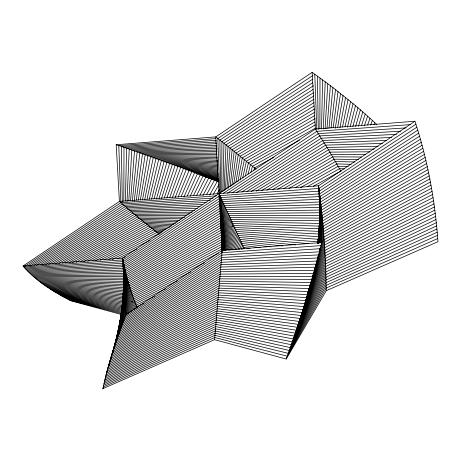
<?xml version="1.0" encoding="UTF-8"?>
<svg xmlns="http://www.w3.org/2000/svg" width="461" height="461" viewBox="0 0 461 461"><rect width="100%" height="100%" fill="white"/><g stroke="black" fill="none" stroke-linecap="round" stroke-linejoin="round"><path stroke-width="0.69" d="M219.937 200.766L123.64 263.266L123.473 321.208L221.574 257.532L319.508 251.798L319.508 250.369M123.819 201.036L123.98 147.387L216.192 141.988M221.591 251.095L221.741 199.59L319.675 193.856L417.775 130.181M221.764 191.724L221.908 141.648L312.788 82.663M319.531 242.498L319.675 193.856M319.865 128.763L320.009 77.978M219.626 203.526L123.992 264.954L122.695 323.294L221.355 259.923L318.712 254.893M125.421 200.927L126.596 148.275L216.797 143.613M221.557 250.675L222.651 201.584L320.015 196.553L418.674 133.183M222.876 191.626L223.954 143.244L313.538 85.706M318.966 243.512L320.015 196.553L318.591 185.777L414.958 121.226C427.664 160.215 435.149 200.835 437.95 241.725L326.255 290.701L286.223 359.044L214.555 339.676L102.861 388.652L106.71 372.148L112.15 353.593M321.519 128.965L322.614 79.874M123.318 291.704L121.923 325.368L221.136 262.309L317.911 257.981L318.004 255.832M123.646 283.826L124.355 266.637L219.937 205.883M127.057 201.457L129.218 149.174L116.189 144.737L119.416 201.451L137.908 217.246L159.045 234.027M221.608 250.847L223.568 203.578L320.343 199.25L419.556 136.191M224.098 190.687L225.999 144.846L215.777 136.9L116.189 144.737M318.534 242.941L319.692 215.005M319.842 211.426L320.343 199.25L320.015 196.553M323.253 129.057L325.207 81.787M122.839 299.65L121.162 327.431L112.225 353.357M122.926 298.227L123.312 291.819M123.784 283.982L124.729 268.314L122.638 258.166L315.37 129.063L414.958 121.226M128.809 200.65L131.858 150.079L129.218 149.174L216.676 145.261M221.989 246.883L224.478 205.571L320.666 201.947L420.415 139.205M225.423 189.903L228.039 146.454L313.803 92.511M317.185 259.635L317.099 261.064L220.917 264.689L121.162 327.431L125.865 314.875L122.638 258.166L23.05 266.003C36.085 281.256 53.511 291.94 71.225 300.935L120.84 314.344M318.176 243.258L319.721 217.615M320.107 211.207L320.666 201.947M325.086 128.584L327.794 83.712L312.143 72.348L215.777 136.9L222.231 250.329L214.555 339.676M122.851 298.653L120.419 329.477L220.698 267.057L316.281 264.141L316.505 261.272M123.133 295.069L123.3 292.919M123.807 286.471L125.11 269.979L124.729 268.314L220.22 208.251M130.596 200.449L134.503 150.989L131.858 150.079L216.555 146.886M221.995 250.571L225.389 207.565L320.977 204.644L421.256 142.224M226.864 188.924L230.085 148.067L313.855 95.923M317.923 243.35L319.732 220.41M320.182 214.676L320.977 204.644M326.97 128.659L330.364 85.648L327.794 83.712M122.384 303.718L119.676 331.517L220.479 269.426L315.451 267.207L315.658 265.069M122.591 301.58L122.868 298.728M124.049 286.615L125.501 271.644L125.11 269.979L219.885 210.988M132.37 201.082L137.153 151.9L134.503 150.989L217.148 148.459M222.283 250.893L226.305 209.553L321.277 207.341L422.074 145.25M228.385 188.174L232.131 149.687L313.987 99.259M317.808 242.976L319.266 228.011M319.473 225.873L319.68 223.729M320.17 218.745L321.277 207.341M328.975 128.221L332.928 87.596L330.364 85.648M121.894 308.029L118.95 333.539L220.26 271.788L314.615 270.273L314.857 268.146M122.061 306.611L122.39 303.776M122.712 300.941L122.88 299.523M124.268 287.474L125.905 273.304L125.501 271.644L220.197 213.316M134.255 201.013L139.816 152.822L217.016 151.583M222.715 250.525L227.215 211.547L319.427 210.072M230.079 186.745L234.171 151.306L313.987 102.653M317.721 243.345L318.787 234.13M318.949 232.713L319.277 229.878M320.424 219.955L321.571 210.037L422.881 148.281M331.061 127.824L335.481 89.555L332.928 87.596M121.946 307.746L118.235 335.556L220.041 274.145L313.768 273.333L321.818 242.492L318.591 185.777L119.416 201.451L23.05 266.003M122.136 306.323L122.419 304.185M124.228 290.637L126.32 274.952L125.905 273.304L220.462 215.667M136.306 200.091L142.489 153.749L216.895 153.104M223.182 250.617L228.126 213.541L319.704 212.752M231.837 185.737L236.211 152.937L314.102 105.955M313.958 271.909C306.254 301.39 296.435 330.33 286.223 359.044M320.614 222L321.853 212.734L423.659 151.323M333.17 127.887L338.022 91.526M121.923 308.495L117.526 337.556L219.828 276.491L312.91 276.387L313.445 272.843M124.28 292.896L126.74 276.594L126.32 274.952L220.767 217.978M138.312 200.045L145.169 154.683L216.774 154.602M223.792 250.265L229.042 215.535L319.974 215.431M233.756 184.348L238.251 154.573L314.667 108.963M320.625 225.354L322.124 215.431L424.425 154.366M335.303 128.244L340.552 93.514M120.517 317.698L116.835 339.544L219.615 278.836L312.051 279.435L312.523 276.617M120.759 316.286L120.995 314.88M124.32 295.149L127.173 278.237L126.74 276.594L220.41 220.686M140.369 200.016L147.854 155.616L216.647 156.066M224.369 250.646L229.953 217.529L319.525 218.111M235.778 182.994L240.29 156.216L314.592 112.334M320.608 228.696L322.389 218.128L425.169 157.42M337.723 127.219L343.07 95.508M120.062 320.499L116.149 341.52L219.396 281.17L311.175 282.478L311.567 280.374M120.321 319.098L120.58 317.698M124.752 295.282L127.616 279.867L127.173 278.237L220.663 223.015M142.472 199.999L150.551 156.561L217.235 157.512M225.129 250.346L230.863 219.517L319.773 220.784M237.899 181.686L242.33 157.869L314.667 115.59M321.081 229.232L322.642 220.825L425.889 160.474M339.976 127.645L345.577 97.519M120.062 320.942L115.481 343.485L219.182 283.503L310.299 285.509L311.158 281.285M124.637 298.4L128.072 281.492L127.616 279.867L220.975 225.302M144.673 199.78L153.259 157.512L217.108 158.924M225.907 250.392L231.779 221.511L320.02 223.458M240.221 179.951L244.37 159.523L315.163 118.575M321.029 232.678L322.89 223.522L426.592 163.54M342.494 127.011L348.072 99.541M119.134 325.829L114.818 345.433L218.975 285.826L309.412 288.54L310.639 282.939M124.683 300.618L128.538 283.112L128.072 281.492L221.222 227.619M147.03 199.083L155.968 158.469L217.696 160.324M226.835 250.116L232.69 223.504L319.536 226.109M242.705 177.986L246.405 161.183L315.007 121.923M321.121 235.323L323.126 226.218L427.278 166.611M345.012 126.781L350.556 101.576M118.788 327.886L114.172 347.375L218.762 288.142L308.513 291.559L310.161 284.598M124.724 302.825L129.011 284.725L221.078 232.592M149.289 199.112L158.688 159.437L217.569 161.673M227.832 249.862L233.6 225.498L319.047 228.748M245.31 176.079L248.439 162.848L315.457 124.902M321.208 237.962L323.351 228.915L427.941 169.683M347.427 127.288L353.034 103.621L335.481 89.555M117.745 332.698L113.539 349.3L218.554 290.459L307.608 294.579L309.717 286.275M125.11 303.632L129.495 286.339L128.538 283.112L220.842 230.287M151.594 199.152L161.419 160.405L217.436 162.998M228.725 250.323L234.516 227.492L318.545 231.376M248.018 174.212L250.473 164.525L315.485 128.095M321.467 239.916L323.57 231.612L428.586 172.766M350.233 126.435L355.494 105.678L353.034 103.621M116.852 336.616L112.91 351.219L218.347 292.764L306.698 297.587L310.645 282.985M117.227 335.222L117.791 333.136M125.11 306.018L129.99 287.941L129.495 286.339L221.389 234.845M154.014 198.933L164.151 161.379L217.31 164.283M229.797 250.346L235.427 229.486L318.753 234.032M250.819 172.46L252.507 166.202L299.575 140.109M319.277 250.997L319.842 248.911M321.156 244.042L323.783 234.309L429.214 175.848M352.872 126.521L357.943 107.747M115.861 340.679L112.3 353.12L218.139 295.063L305.781 300.589L323.979 237L429.819 178.943M116.258 339.296L116.852 337.227M125.156 308.196L130.498 289.537L129.99 287.941L221.62 237.138M156.412 198.996L166.894 162.364L217.897 165.58M230.996 250.139L236.337 231.474L318.234 236.637M253.746 170.656L254.535 167.89L274.065 157.178M355.633 126.418L360.375 109.833M115.44 342.644L111.7 355.01L217.938 297.357L304.859 303.58L324.175 239.697L430.407 182.037M125.202 310.362L131.016 291.127L221.441 242.048M159.051 198.391L169.642 163.355L217.776 166.801M232.269 249.954L237.254 233.468L318.424 239.288M358.439 126.354L362.801 111.925L355.494 105.678M115.025 344.603L111.113 356.889L217.736 299.638L303.926 306.571L324.354 242.388L430.977 185.143M125.674 311.146L131.541 292.712L221.758 244.267M161.534 198.489L172.397 164.352L217.99 168.017M233.6 249.799L238.164 235.462L317.946 241.875M361.516 125.64L365.216 114.034L362.801 111.925M114.622 346.545L110.542 358.756L217.534 301.92L302.992 309.55L324.532 245.085L431.525 188.249M125.732 313.29L132.082 294.291L130.498 289.537L221.217 239.772M164.277 197.93L175.163 165.355L217.892 169.175M234.995 249.672L239.075 237.455L308.15 243.621M364.438 125.651L367.613 116.149M113.752 349.818L109.977 360.611L217.338 304.197L302.047 312.523L324.7 247.776L322.919 223.856L320.343 199.25M125.784 315.422L132.63 295.864L132.082 294.291L221.349 246.871M166.842 198.069L177.929 166.369L217.794 170.288M236.447 249.562L239.991 239.449L295.513 244.906M367.636 125.029L369.999 118.281M111.879 355.754L109.43 362.455L217.143 306.461L301.096 315.491L324.855 250.467L324.7 247.776L432.055 191.361M126.821 314.863L133.189 297.431L218.595 253.037M169.683 197.556L180.706 167.389L217.701 171.365M237.962 249.482L240.901 241.437L282.875 245.955M370.656 125.115L372.373 120.425L365.216 114.034M111.458 357.552L108.894 364.282L216.947 308.72L300.14 318.447L325.005 253.158L433.058 197.596M128.118 313.803L133.759 298.993L132.63 295.864L221.568 249.13M172.466 197.36L183.484 168.415L217.615 172.408M239.507 249.493L241.812 243.431L270.964 246.842M373.963 124.603L374.73 122.58M109.96 362.087L108.375 366.103L216.756 310.979L299.177 321.403L325.143 255.849L433.53 200.725M129.57 312.593L134.341 300.549L190.779 271.846M175.145 197.544L186.273 169.452L218.243 173.492M241.138 249.441L242.728 245.425L260.488 247.672M108.957 365.25L107.862 367.907L216.572 313.226L298.209 324.342L325.276 258.54L433.985 203.854M130.832 312.074L134.929 302.105L177.387 280.749M178.13 197.078L189.068 170.489L218.174 174.454M242.82 249.413L243.639 247.419L250.029 248.289M108.214 367.722L107.367 369.705L216.388 315.462L297.236 327.281L325.403 261.226L434.418 206.989M132.716 310.253L135.534 303.649L165.672 288.655M181.161 196.64L191.862 171.538L218.105 175.376M107.759 369.515L106.889 371.485L216.203 317.698L296.256 330.209L325.518 263.911L324.855 250.467L432.568 194.479M134.122 309.786L136.151 305.188L154.798 296.014M183.951 196.887L194.669 172.598L218.047 176.252M107.315 371.301L106.422 373.254L216.025 319.928L295.276 333.13L325.627 266.596L435.23 213.27M135.88 308.68L136.773 306.726L143.867 303.275M187.356 195.839L197.475 173.664L217.995 177.082M106.577 373.715L105.967 375.012L215.846 322.147L294.285 336.04L325.725 269.282L435.605 216.416M190.214 196.127L200.287 174.736L217.955 177.865M106.157 375.473L105.529 376.758L215.673 324.365L293.294 338.944L325.818 271.967L325.518 263.911L434.832 210.13M193.413 195.781L203.105 175.82L218.629 178.735M105.742 377.213L105.102 378.493L215.506 326.572L292.297 341.843L325.904 274.647L325.818 271.967L435.962 219.569M196.645 195.464L205.929 176.909L218.612 179.427M105.35 378.942L104.693 380.216L215.339 328.774L291.294 344.73L325.979 277.326L436.625 225.884M199.918 195.176L208.752 178.004L218.6 180.072M104.964 380.665L104.295 381.927L215.172 330.963L290.286 347.611L326.048 280.006L436.924 229.042M202.898 195.539L211.587 179.11L218.606 180.666M206.574 194.663L214.423 180.222L218.623 181.208M209.611 195.072L217.258 181.346L218.658 181.692M213.368 194.254L218.681 184.959M102.861 388.652L103.587 387.407M217.125 193.562L219.309 189.834M125.865 314.875L222.231 250.329L321.818 242.492M216.33 195.867L120.868 202.742L23.914 267.005L122.966 259.871L219.914 195.608L318.966 188.468L415.914 124.205M312.979 75.402L217.823 138.479L219.839 193.464M223.504 193.228L316.868 131.339L410.175 124.62M321.058 245.598L222.012 252.732L125.058 317.001L122.966 259.871M28.415 265.64L122.332 204.033L212.976 198.115M312.581 79.246L219.868 140.063L220.756 193.286M24.802 268.008L123.294 261.571L220.831 197.602L221.372 229.964M227.452 193.257L318.361 133.627L406.147 127.887M218.687 197.74L319.323 191.165L416.853 127.19M30.524 265.876L123.807 205.324L210.302 200.264M231.975 192.952L319.842 135.914L400.621 131.189M33.895 265.323L125.294 206.614L206.188 202.437M236.574 192.64L321.311 138.214L396.483 134.33M36.65 265.196L126.787 207.905L202.777 204.505M313.111 89.48L225.999 144.846L256.057 169.158M241.714 192.041L322.775 140.519L391.596 137.441M40.095 264.666L128.291 209.196L200.074 206.488M246.981 191.413L324.227 142.829L386.675 140.472M42.366 264.908L129.806 210.487L197.36 208.418M251.072 191.58L325.668 145.146L382.446 143.411M45.8 264.453L131.327 211.772L194.646 210.297M256.235 191.119L327.103 147.468L378.187 146.275M48.745 264.337L132.86 213.063L192.191 212.112M261.6 190.589L328.526 149.796L374.274 149.064M52.22 263.923L134.405 214.348L189.494 213.875M266.763 190.237L329.938 152.13L370.004 151.784M55.228 263.825L135.955 215.639L186.791 215.581M272.18 189.782L331.338 154.47L365.706 154.435M58.887 263.369L137.516 216.929L184.809 217.235M277.626 189.367L332.727 156.821L361.389 157.005M62.425 263.024L139.084 218.214L182.107 218.825M283.417 188.803L334.11 159.172L358.491 159.518M65.525 262.96L140.663 219.505L179.404 220.358M288.909 188.468L335.481 161.529L354.849 161.961M69.283 262.551L142.253 220.79L177.422 221.845M295.057 187.811L336.841 163.897L351.196 164.329M72.452 262.511L143.849 222.081L175.445 223.285M231.722 226.564L233.6 225.498M300.612 187.546L338.19 166.265L348.245 166.651M76.071 262.251L145.457 223.372L173.469 224.668M307.026 186.861L339.532 168.645L344.557 168.876M80.548 261.543L147.071 224.663L171.498 225.994M313.25 186.336L340.863 171.025M83.804 261.548L148.696 225.948L169.527 227.261M87.728 261.22L150.326 227.238L166.853 228.425M92.033 260.713L151.969 228.535L165.505 229.618M95.375 260.765L153.622 229.826L163.592 230.713M100.014 260.16L155.282 231.117L162.399 231.82M104.048 259.912L156.947 232.413L161.217 232.868M108.75 259.347L158.624 233.704L160.042 233.871M204.73 262.499L133.759 298.993L137.171 307.683M112.207 259.462L150.044 240.221M116.973 258.949L136.911 248.917M122.015 258.333L125.225 256.737M436.302 222.721L325.904 274.647L326.255 290.701M103.915 383.627L215.016 333.153L289.278 350.481L326.111 282.679L437.212 232.211M103.552 385.31L214.861 335.331L288.263 353.345L326.169 285.353L437.477 235.375M103.201 386.986L214.705 337.51L287.249 356.197L326.215 288.027L437.72 238.55M215.667 138.634L118.777 145.613L120.868 202.742M216.295 140.294L121.37 146.5L122.298 201.878M25.707 268.999L123.64 263.266M26.634 269.985L123.992 264.954M27.579 270.964L124.355 266.637M28.542 271.938L124.729 268.314M29.527 272.9L125.11 269.979M217.016 150.038L137.153 151.9L180.36 167.262L218.681 181.911M30.53 273.863L123.346 271.696M31.55 274.814L123.047 273.35M32.593 275.759L123.456 274.975M33.659 276.698L123.876 276.6M34.736 277.637L123.594 278.214M35.837 278.565L124.032 279.815M36.961 279.487L123.767 281.4M38.102 280.403L123.513 282.962M39.26 281.314L123.266 284.512M40.441 282.218L123.035 286.039M41.64 283.117L123.525 287.583M42.856 284.011L123.312 289.082M44.095 284.898L123.11 290.563M45.351 285.78L122.995 292.026M46.624 286.661L123.536 293.53M47.921 287.537L123.375 294.954M49.235 288.402L122.517 296.285M50.566 289.266L123.093 297.748M51.92 290.125L122.972 299.114M53.292 290.983L122.862 300.457M131.379 301.621L132.803 301.811M54.68 291.83L122.061 301.678M56.092 292.677L122.689 303.084M57.521 293.524L122.62 304.369M58.968 294.36L122.568 305.626M60.437 295.196L121.825 306.732M61.918 296.025L121.802 307.936M63.422 296.855L121.796 309.118M64.949 297.679L121.808 310.276M66.488 298.498L121.134 311.25M68.049 299.316L121.18 312.351M69.623 300.128L121.243 313.428M372.373 120.425L376.787 124.476M341.025 171.325L328.526 149.796L315.37 129.063L312.143 72.348M219.004 193.614L244.209 248.663M314.777 74.215L316.788 129.201M318.966 188.468L320.954 242.74M219.914 195.608L222.012 252.732M317.399 76.088L318.286 129.311M319.323 191.165L320.188 242.947M320.262 247.263L320.286 248.704L221.793 255.135L124.263 319.11L123.294 261.571M221.43 233.56L221.718 250.819"/></g></svg>
